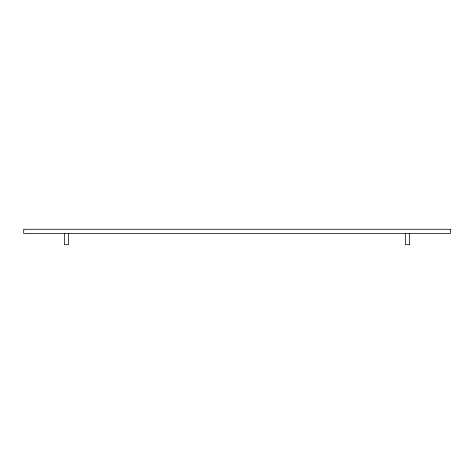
<?xml version="1.0" encoding="UTF-8"?>
<svg xmlns="http://www.w3.org/2000/svg" width="474" height="474" viewBox="0 0 474 474"><rect width="100%" height="100%" fill="white"/><g stroke="black" fill="none" stroke-linecap="round" stroke-linejoin="round"><path stroke-width="0.71" d="M409.607 233.492L409.607 244.72L405.394 244.72L405.394 233.492M68.606 233.492L68.606 244.72L64.393 244.72L64.393 233.492M450.3 229.28L23.7 229.28L23.7 233.492L450.3 233.492L450.3 229.28"/></g></svg>
